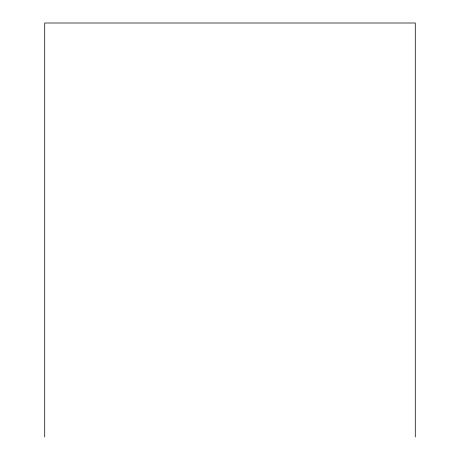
<?xml version="1.0" encoding="UTF-8"?>
<svg xmlns="http://www.w3.org/2000/svg" width="460" height="460" viewBox="0 0 460 460"><rect width="100%" height="100%" fill="white"/><g stroke="black" fill="none" stroke-linecap="round" stroke-linejoin="round"><path stroke-width="0.69" d="M415.288 437L415.288 23L44.712 23L44.712 437"/></g></svg>
